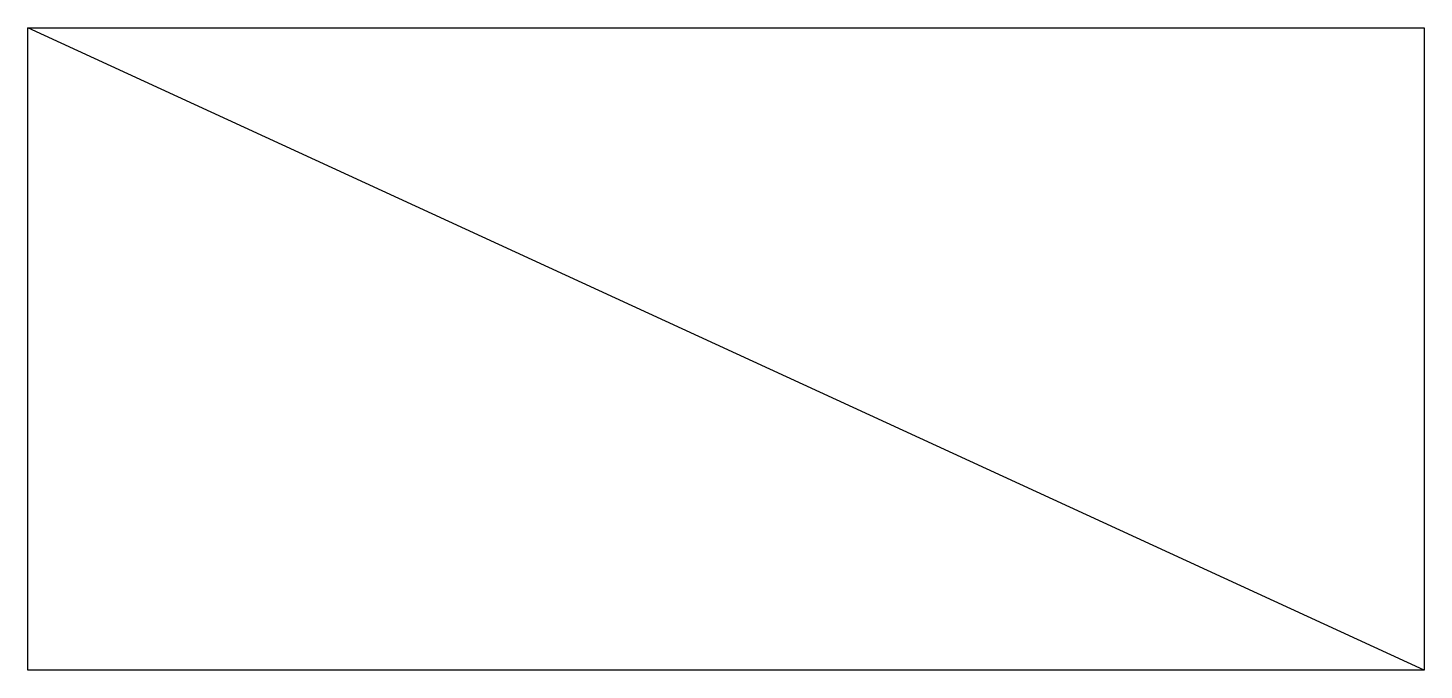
# Model space of a CAD drawing. Extents: x 365970 to 370970, y 317006 to 319306.
import ezdxf

# ---------------------------------------------------------------- set-up
doc = ezdxf.new("R2010")
doc.units = 0
doc.header["$LTSCALE"] = 300
doc.header["$MEASUREMENT"] = 0
doc.layers.add('LX-CAR', color=6, linetype='CONTINUOUS')

msp = doc.modelspace()

# ---------------------------------------------------------------- linework, layer by layer
at = {"layer": 'LX-CAR'}
msp.add_lwpolyline([(370970.4, 317005.8), (365970.4, 319305.8), (370970.4, 319305.8), (370970.4, 317005.8), (365970.4, 317005.8), (365970.4, 319305.8)], dxfattribs=at)

doc.saveas('drawing.dxf')
